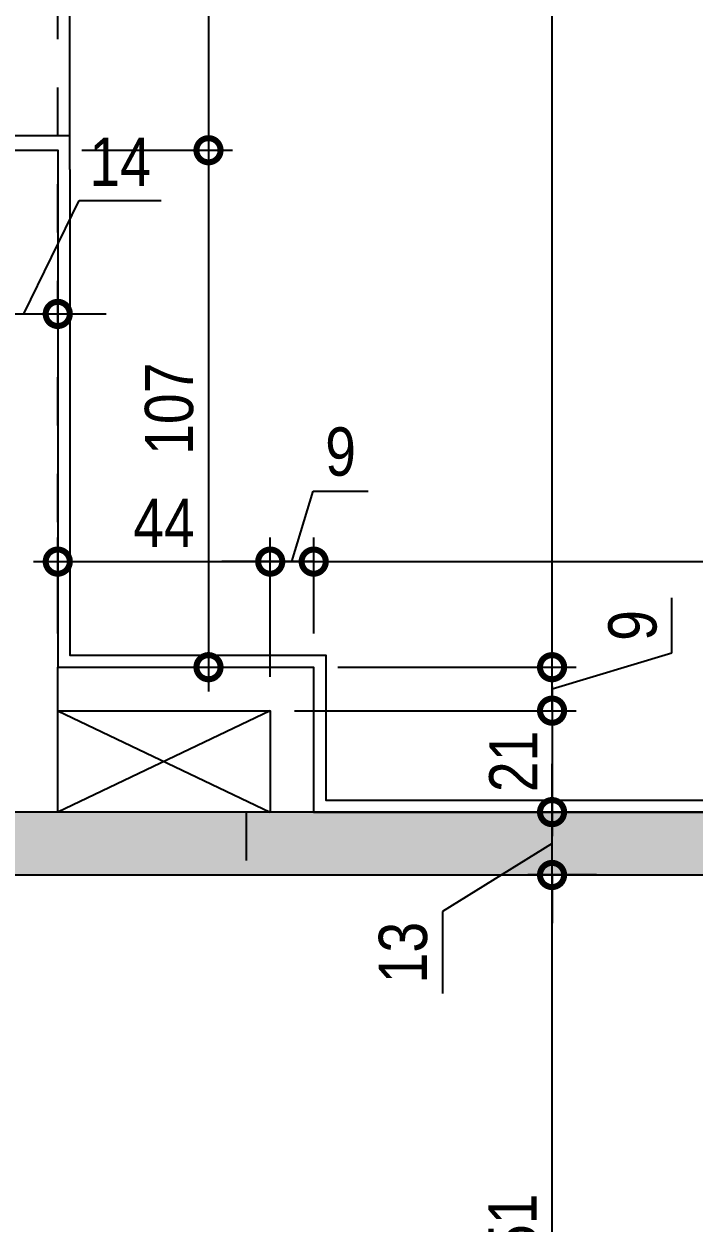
# Model space of a CAD drawing. Header units: metres. Extents: x -40 to 570, y -25 to 184.
# Drawn here: x 81.4 to 82.788, y -3.173 to -0.689 of the extents above; entities that cross this region are included whole.
import ezdxf

# ---------------------------------------------------------------- set-up
doc = ezdxf.new("R2010")
doc.units = ezdxf.units.M
doc.linetypes.add('DUPLEX SUPERIOR$0$DASHEDX2', pattern=[1.5, 1, -0.5])
doc.linetypes.add('DUPLEX SUPERIOR$0$ESTILO_TQS_0001', pattern=[1, 0.7, -0.3])
for name, color, linetype in [('ARQ-DIM', 2, 'Continuous'), ('DUPLEX SUPERIOR$0$1', 232, 'DUPLEX SUPERIOR$0$DASHEDX2'), ('DUPLEX SUPERIOR$0$210', 15, 'DUPLEX SUPERIOR$0$ESTILO_TQS_0001'), ('DUPLEX SUPERIOR$0$4', 2, 'Continuous'), ('DUPLEX SUPERIOR$0$5', 232, 'Continuous'), ('DUPLEX SUPERIOR$0$ARQ-ALV ACAB', 4, 'Continuous'), ('DUPLEX SUPERIOR$0$ARQ-ALV OSSO', 5, 'Continuous'), ('DUPLEX SUPERIOR$0$ARQ-AUX', 7, 'Continuous'), ('DUPLEX SUPERIOR$0$ARQ-MOB', 7, 'Continuous'), ('DUPLEX SUPERIOR$0$ARQ-PRJ', 7, 'DUPLEX SUPERIOR$0$DASHEDX2'), ('DUPLEX SUPERIOR$0$ARQ-SIM', 1, 'Continuous')]:
    doc.layers.add(name, color=color, linetype=linetype)
doc.styles.add('Adesa', font='ARIALN.TTF')
doc.dimstyles.new('ADESA 1-0050', dxfattribs={"dimtxt": 0.1, "dimasz": 0.1, "dimexe": 0.05, "dimexo": 0.05, "dimgap": 0.03, "dimtad": 1, "dimdec": 1, "dimlfac": 100, "dimzin": 12, "dimtxsty": 'Adesa', "dimblk": 'DOTSMALL', "dimcen": 1, "dimdle": 0.05, "dimclrd": 1, "dimclre": 1, "dimclrt": 256, "dimazin": 3, "dimtm": 1e-09, "dimtfac": 1, "dimtdec": 1, "dimtmove": 1, "dimatfit": 0, "dimldrblk": 'DOTSMALL', "dimfxl": 0.8, "dimtvp": 2, "dimtolj": 1, "dimtzin": 0, "dimarcsym": 0})

# ---------------------------------------------------------------- blocks, each defined once
blk = doc.blocks.new('DUPLEX SUPERIOR$0$planta duplex superior tipo 2')
at = {"layer": 'DUPLEX SUPERIOR$0$ARQ-ALV ACAB'}
for points in [[(-3.09, -3.95), (-3.09, -4.9549), (-2.56, -4.9549), (-2.56, -5.2549), (-0.09, -5.2549), (-0.09, -2.165)], [(-3.09, -3.95), (-3.09, -3.8799), (-3.26, -3.8799), (-3.26, -3.955), (-3.81, -3.9548), (-3.81, -4.0548), (-3.26, -4.055), (-3.26, -5.2749), (-4.53, -5.2747), (-4.53, -4.0548), (-4.48, -4.0548), (-4.48, -3.9548), (-4.535, -3.9548), (-4.665, -3.955)]]:
    blk.add_lwpolyline(points, dxfattribs=at)
at = {"layer": 'DUPLEX SUPERIOR$0$ARQ-ALV OSSO'}
for points in [[(-3.255, -4.95), (-3.255, -4.05), (-3.805, -4.0498), (-3.805, -3.9598), (-3.255, -3.96), (-3.255, -3.9099), (-3.115, -3.9099), (-3.115, -3.95)], [(-3.115, -3.95), (-3.115, -4.9799), (-2.585, -4.9799), (-2.585, -5.2799), (-0.065, -5.2799)]]:
    blk.add_lwpolyline(points, dxfattribs=at)
at = {"layer": 'DUPLEX SUPERIOR$0$ARQ-ALV OSSO', "elevation": 0}
blk.add_lwpolyline([(-2.675, -5.2799), (-3.115, -5.2799), (-3.115, -5.0699), (-2.675, -5.0699), (-2.675, -5.2799)], dxfattribs=at)
at = {"layer": 'DUPLEX SUPERIOR$0$ARQ-AUX', "elevation": 0}
blk.add_lwpolyline([(-3.09, -3.8799), (-3.09, -3.0799)], dxfattribs=at)
at = {"layer": 'DUPLEX SUPERIOR$0$ARQ-SIM', "elevation": 0}
for points in [[(-2.675, -5.0699), (-3.115, -5.2799)], [(-3.115, -5.0699), (-2.675, -5.2799)]]:
    blk.add_lwpolyline(points, dxfattribs=at)
blk = doc.blocks.new('DUPLEX SUPERIOR$0$MOB_Jacuzzi-SPA J180 Quality')
h = blk.add_hatch()
h.set_pattern_fill('DOTS', color=251, scale=30, style=0)
h.set_pattern_definition([(4e-14, (-2e-12, 0), (0.9375, 1.875), [0, -1.875])])
h.paths.add_polyline_path([(333.01, -53.49), (278.51, -53.49), (278.51, -107.99, 0.414214)])
h.paths.add_polyline_path([(278.51, -53.49), (242.69, -53.49, -0.018763), (241.84, -80.26, 0.306451), (254.78, -102.55, 0.113107), (278.51, -107.99)])
h.paths.add_polyline_path([(333.01, -53.49, 0.414214), (278.51, 1.01), (278.51, -53.49)])
h.paths.add_polyline_path([(278.51, 1.01, 0.153802), (247.27, -8.83, 0.542604), (247.49, -15.54, -0.759815), (244.51, -26.28), (244.19, -26.28, 0.435355), (241.7, -28.96, -0.017198), (242.69, -53.49), (278.51, -53.49)])
h.paths.add_polyline_path([(766.01, -48.3), (1414.82, -48.3), (1414.82, 326.7), (766.01, 326.7)], flags=9)
blk = doc.blocks.new('DUPLEX SUPERIOR$0$layout dup sup tipo 2')
at = {"layer": 'DUPLEX SUPERIOR$0$ARQ-MOB', "color": 251, "xscale": -0.01, "yscale": 0.01, "zscale": 0.01}
blk.add_blockref('DUPLEX SUPERIOR$0$MOB_Jacuzzi-SPA J180 Quality', (-13.6624, -4.7265), dxfattribs=at)
blk = doc.blocks.new('DUPLEX SUPERIOR$0$EST-LO-012-BAR-R00')
at = {"layer": 'DUPLEX SUPERIOR$0$4'}
h = blk.add_hatch(color=8, dxfattribs=at)
h.dxf.hatch_style = 1
h.paths.add_polyline_path([(-1094.500883, 35.997145), (-1113.500883, 35.997145), (-1113.500883, -14.002855), (-1094.500883, -14.002855)])
h.paths.add_polyline_path([(-786.000061, 35.997145), (-805.000061, 35.997145), (-805.000061, -14.002855), (-786.000061, -14.002855)])
h.paths.add_polyline_path([(-980.00031, -99.999277), (-993.00031, -99.999277), (-993.00031, -232), (-1239.500379, -232), (-1239.500379, -245), (-980.00031, -245)])
h.paths.add_polyline_path([(-980.00031, -396.003386), (-1239.500379, -396.003386), (-1239.500379, -409.003386), (-993.00031, -409.003386), (-993.00031, -541.004109), (-980.00031, -541.004109)])
h.paths.add_polyline_path([(-1534.999687, -396.002061), (-1547.999687, -396.002061), (-1547.999687, -566.99002), (-1534.999687, -566.99002), (-1534.999687, -458.002855), (-1532.999904, -458.002855), (-1532.999904, -445.003037), (-1534.999687, -445.003037)])
h.paths.add_polyline_path([(-2548.999343, 77.001566), (-2561.999343, 77.001566), (-2561.999343, -195.998214), (-2399.510997, -195.998214), (-2399.510997, -182.998214), (-2548.999343, -182.998214)], flags=17)
h.paths.add_polyline_path([(-2548.999822, -458.004942), (-2399.510997, -458.004942), (-2399.510997, -445.004942), (-2561.999822, -445.004942), (-2561.999822, -718.004952), (-2548.999822, -718.004952)], flags=17)
h.paths.add_polyline_path([(280.995777, -409.003386), (459.996043, -409.003386), (459.996043, -396.003386), (280.995777, -396.003386)])
h.paths.add_polyline_path([(1014.995404, -718.004952), (1027.995404, -718.004952), (1027.995404, -566.99002), (1014.995404, -566.99002)])
h.paths.add_polyline_path([(865.506331, -458.001482), (1012.995404, -458.001482), (1012.995404, -444.99002), (865.506331, -444.99002)])
h.paths.add_polyline_path([(865.506331, -196.001904), (1012.995156, -196.001904), (1012.995156, -183.00198), (865.506331, -183.00198)])
h.paths.add_polyline_path([(1014.995156, -74.001904), (1027.995156, -74.001904), (1027.995156, 77.000887), (1014.995156, 77.000887)])
h.paths.add_polyline_path([(280.995777, -245), (459.996043, -245), (459.996043, -232.000209), (280.995777, -232.000209)])
h.paths.add_polyline_path([(-57.501936, -245), (0, -245), (0, -225.996934), (-57.501936, -225.996934)])
h.paths.add_polyline_path([(-980.00031, -245), (-801.000061, -245), (-801.000061, -232), (-980.00031, -232)])
h.paths.add_polyline_path([(-980.00031, -409.003177), (-801.000061, -409.003177), (-801.000061, -395.999165), (-980.00031, -395.999165)])
h.paths.add_polyline_path([(-1547.999687, -74.000884), (-1534.999687, -74.000884), (-1534.999687, 77.000932), (-1547.999687, 77.000932)])
h.paths.add_polyline_path([(-1532.999687, -196.000349), (-1385.510847, -196.000349), (-1385.510847, -183.000531), (-1532.999687, -183.000531)])
h.paths.add_polyline_path([(-1547.999904, -718.004976), (-1534.999687, -718.004976), (-1534.999687, -566.99002), (-1547.999904, -566.99002)])
h.paths.add_polyline_path([(-1532.999904, -458.002855), (-1385.510832, -458.002855), (-1385.510832, -445.003037), (-1532.999904, -445.003037)])
h.paths.add_polyline_path([(-1548.000663, -396.002061), (-2253.500545, -396.002061), (-2253.500545, -409.001685), (-2008.001965, -409.001685), (-2008.001965, -540.996579), (-1995.001777, -540.996579), (-1995.001777, -409.00183), (-1548.000663, -409.00183)])
h.paths.add_polyline_path([(1245.999783, -327.001694), (1689.007686, -327.001694), (1689.007686, -314.001694), (1245.999783, -314.001694)])
h.paths.add_polyline_path([(-249.004459, -245.001553), (-236.004459, -245.001553), (-236.004459, -0.001553), (-249.004459, -0.001553)])
h.paths.add_polyline_path([(-1548.000446, -245.001325), (-1548.000446, -232.001024), (-1995.001965, -232.001024), (-1995.001965, -100.000624), (-2008.001965, -100.000624), (-2008.001965, -232.001325), (-2253.500545, -232.001325), (-2253.500545, -245.001325)])
h.paths.add_polyline_path([(-3223.007243, -327.001694), (-2779.99934, -327.001694), (-2779.99934, -314.001694), (-3223.007243, -314.001694)])
h.paths.add_polyline_path([(1015.01125, -327.001694), (1155.51125, -327.001694), (1155.51125, -314.001694), (1015.01125, -314.001694)])
h.paths.add_polyline_path([(-2689.510807, -327.001694), (-2549.010807, -327.001694), (-2549.010807, -314.001694), (-2689.510807, -314.001694)])
h.paths.add_polyline_path([(-3223.007243, -72.001699), (-3208.007243, -72.001699), (-3208.007243, -42.001699), (-3223.007243, -42.001699)])
h.paths.add_polyline_path([(-2962.007243, -72.001699), (-2947.007243, -72.001699), (-2947.007243, -42.001699), (-2962.007243, -42.001699)])
h.paths.add_polyline_path([(1413.007686, -72.001699), (1428.007686, -72.001699), (1428.007686, -42.001699), (1413.007686, -42.001699)])
h.paths.add_polyline_path([(1674.007686, -72.001699), (1689.007686, -72.001699), (1689.007686, -42.001699), (1674.007686, -42.001699)])
h.paths.add_polyline_path([(-3223.007243, -599.001687), (-3208.007243, -599.001687), (-3208.007243, -569.001687), (-3223.007243, -569.001687)])
h.paths.add_polyline_path([(-2962.007243, -599.001687), (-2947.007243, -599.001687), (-2947.007243, -569.001687), (-2962.007243, -569.001687)])
h.paths.add_polyline_path([(1413.007686, -599.001687), (1428.007686, -599.001687), (1428.007686, -569.001687), (1413.007686, -569.001687)])
h.paths.add_polyline_path([(1674.007686, -599.001687), (1689.007686, -599.001687), (1689.007686, -569.001687), (1674.007686, -569.001687)])
edge = h.paths.add_edge_path()
edge.add_line((-2399.510997, -445.004942), (-2561.999822, -445.004942))
edge.add_line((-2561.999822, -445.004942), (-2561.999822, -718.004952))
edge.add_line((-2561.999822, -718.004952), (-2548.999822, -718.004952))
edge.add_line((-2548.999822, -718.004952), (-2548.999822, -458.004942))
edge.add_line((-2548.999822, -458.004942), (-2399.510997, -458.004942))
edge.add_line((-2399.510997, -458.004942), (-2399.510997, -445.005172))
edge.add_line((-2561.999343, 77.001566), (-2561.999343, -195.998214))
edge.add_line((-2561.999343, -195.998214), (-2399.510997, -195.998214))
edge.add_line((-2399.510997, -195.998214), (-2399.510997, -182.998214))
edge.add_line((-2399.510997, -182.998214), (-2548.999343, -182.998214))
edge.add_line((-2548.999343, -182.998214), (-2548.999343, 77.001566))
edge.add_line((-2548.999343, 77.001566), (-2561.999822, 77.001566))
h.paths.add_polyline_path([(-1109.165788, -62.830897), (-1109.165788, -3.910365), (-1132.141572, -3.910365), (-1132.141572, -62.830897)], flags=9)
at = {"layer": 'DUPLEX SUPERIOR$0$1'}
for p, q in [((-1853.000476, -202.001024), (-1800.000476, -202.001024)), ((-1800.000476, -202.001024), (-1800.000476, -232.001024))]:
    blk.add_line(p, q, dxfattribs=at)
blk.add_lwpolyline([(-1853.000476, -232.001024), (-1853.000476, 28.496335)], dxfattribs=at)
at = {"layer": 'DUPLEX SUPERIOR$0$210'}
blk.add_line((-1814.000476, -232.001024), (-1814.000476, -245.001325), dxfattribs=at)
at = {"layer": 'DUPLEX SUPERIOR$0$4', "linetype": 'Continuous'}
blk.add_lwpolyline([(-1548.000446, -245.001325), (-1548.000446, -232.001024), (-1995.001965, -232.001024), (-1995.001965, -100.000624), (-2008.001965, -100.000624), (-2008.001965, -232.001325), (-2253.500545, -232.001325), (-2253.500545, -245.001325), (-1548.000446, -245.001325)], dxfattribs=at)
at = {"layer": 'DUPLEX SUPERIOR$0$5', "linetype": 'Continuous'}
blk.add_lwpolyline([(-1548.000446, -245.001325), (-1548.000446, -232.001024), (-1995.001965, -232.001024), (-1995.001965, -100.000624), (-2008.001965, -100.000624), (-2008.001965, -232.001325), (-2253.500545, -232.001325), (-2253.500545, -245.001325), (-1548.000446, -245.001325)], dxfattribs=at)
blk = doc.blocks.new('DUPLEX SUPERIOR')
at = {"linetype": 'Continuous', "xscale": 0.01, "yscale": 0.01, "zscale": 0.01}
blk.add_blockref('DUPLEX SUPERIOR$0$EST-LO-012-BAR-R00', (0, 0), dxfattribs=at)
at = {"layer": 'DUPLEX SUPERIOR$0$ARQ-MOB'}
for p in [(0, 0, 0), (10.1664, -0.0001, 0)]:
    blk.add_blockref('DUPLEX SUPERIOR$0$layout dup sup tipo 2', p, dxfattribs=at)
at = {"layer": 'DUPLEX SUPERIOR$0$ARQ-PRJ'}
blk.add_blockref('DUPLEX SUPERIOR$0$planta duplex superior tipo 2', (-15.415, 2.9599, 0), dxfattribs=at)
blk = doc.blocks.new('_DotSmall')
at = {"color": 0, "linetype": 'ByBlock', "const_width": 0.5}
blk.add_lwpolyline([(-0.0625, 0, 1), (0.0625, 0, 1)], format="xyb", close=True, dxfattribs=at)
blk = doc.blocks.new('*D490')
at = {"layer": 'ARQ-DIM', "color": 1, "lineweight": -2, "transparency": 16777216}
for p, q in [((81.7822, -0.04), (81.7822, -1)), ((81.52, -0.09), (81.8322, -0.09)), ((81.52, -0.95), (81.8322, -0.95))]:
    blk.add_line(p, q, dxfattribs=at)
at = {"layer": 'Defpoints', "color": 0, "transparency": 16777216}
for p in [(81.47, -0.09, 0), (81.47, -0.95, 0), (81.7822, -0.95)]:
    blk.add_point(p, dxfattribs=at)
at = {"layer": 'ARQ-DIM', "color": 1, "lineweight": -2, "transparency": 16777216, "xscale": 0.1, "yscale": 0.1, "zscale": 0.1}
for p, rotation in [((81.7822, -0.09), 90), ((81.7822, -0.95), 270)]:
    blk.add_blockref('_DotSmall', p, dxfattribs=dict(at, rotation=rotation))
at = {"layer": 'ARQ-DIM', "transparency": 16777216, "insert": (81.7011, -0.52), "char_height": 0.1, "attachment_point": 5, "rotation": 90, "style": 'Adesa'}
blk.add_mtext('\\A1;86', dxfattribs=at)
blk = doc.blocks.new('*D491')
at = {"layer": 'ARQ-DIM', "color": 1, "lineweight": -2, "transparency": 16777216}
for p, q in [((81.7822, -0.9), (81.7822, -2.07)), ((81.52, -0.95), (81.8322, -0.95)), ((81.5651, -2.02), (81.8322, -2.02))]:
    blk.add_line(p, q, dxfattribs=at)
at = {"layer": 'Defpoints', "color": 0, "transparency": 16777216}
for p in [(81.47, -0.95, 0), (81.5151, -2.02, 0), (81.7822, -2.02)]:
    blk.add_point(p, dxfattribs=at)
at = {"layer": 'ARQ-DIM', "color": 1, "lineweight": -2, "transparency": 16777216, "xscale": 0.1, "yscale": 0.1, "zscale": 0.1}
for p, rotation in [((81.7822, -0.95), 90), ((81.7822, -2.02), 270)]:
    blk.add_blockref('_DotSmall', p, dxfattribs=dict(at, rotation=rotation))
at = {"layer": 'ARQ-DIM', "transparency": 16777216, "insert": (81.7011, -1.485), "char_height": 0.1, "attachment_point": 5, "rotation": 90, "style": 'Adesa'}
blk.add_mtext('\\A1;107', dxfattribs=at)
blk = doc.blocks.new('*D496')
at = {"layer": 'ARQ-DIM', "color": 1, "lineweight": -2, "transparency": 16777216}
for p, q in [((81.4, -1.2888), (81.5145, -1.0542)), ((81.5145, -1.0542), (81.684, -1.0542)), ((81.33, -1.1901), (81.33, -1.3388)), ((81.47, -1.1901), (81.47, -1.3388)), ((81.33, -1.2888), (81.23, -1.2888)), ((81.33, -1.2888), (81.47, -1.2888)), ((81.33, -1.2888), (81.47, -1.2888)), ((81.47, -1.2888), (81.57, -1.2888))]:
    blk.add_line(p, q, dxfattribs=at)
at = {"layer": 'Defpoints', "color": 0, "transparency": 16777216}
for p in [(81.33, -1.1401), (81.47, -1.1401, 0), (81.47, -1.2888)]:
    blk.add_point(p, dxfattribs=at)
at = {"layer": 'ARQ-DIM', "color": 1, "lineweight": -2, "transparency": 16777216, "xscale": 0.1, "yscale": 0.1, "zscale": 0.1}
blk.add_blockref('_DotSmall', (81.33, -1.2888), dxfattribs=at)
at = {"layer": 'ARQ-DIM', "color": 1, "lineweight": -2, "transparency": 16777216, "xscale": 0.1, "yscale": 0.1, "zscale": 0.1, "rotation": 180}
blk.add_blockref('_DotSmall', (81.47, -1.2888), dxfattribs=at)
at = {"layer": 'ARQ-DIM', "transparency": 16777216, "insert": (81.5992, -0.9739), "char_height": 0.1, "attachment_point": 5, "style": 'Adesa'}
blk.add_mtext('\\A1;14', dxfattribs=at)
blk = doc.blocks.new('*D502')
at = {"layer": 'ARQ-DIM', "color": 1, "lineweight": -2, "transparency": 16777216}
for p, q in [((82.4938, -2.06), (82.4938, -2.37)), ((81.9601, -2.11), (82.5438, -2.11)), ((82.3051, -2.32), (82.5438, -2.32))]:
    blk.add_line(p, q, dxfattribs=at)
at = {"layer": 'Defpoints', "color": 0, "transparency": 16777216}
for p in [(81.9101, -2.11, 0), (82.2551, -2.32, 0), (82.4938, -2.32)]:
    blk.add_point(p, dxfattribs=at)
at = {"layer": 'ARQ-DIM', "color": 1, "lineweight": -2, "transparency": 16777216, "xscale": 0.1, "yscale": 0.1, "zscale": 0.1}
for p, rotation in [((82.4938, -2.11), 90), ((82.4938, -2.32), 270)]:
    blk.add_blockref('_DotSmall', p, dxfattribs=dict(at, rotation=rotation))
at = {"layer": 'ARQ-DIM', "transparency": 16777216, "insert": (82.4136, -2.215), "char_height": 0.1, "attachment_point": 5, "rotation": 90, "style": 'Adesa'}
blk.add_mtext('\\A1;21', dxfattribs=at)
blk = doc.blocks.new('*D503')
at = {"layer": 'ARQ-DIM', "color": 1, "lineweight": -2, "transparency": 16777216}
for p, q in [((82.742, -1.9906), (82.742, -1.8766)), ((82.4938, -2.02), (82.4938, -1.92)), ((82.4938, -2.065), (82.742, -1.9906)), ((82.0501, -2.02), (82.5438, -2.02)), ((82.4938, -2.11), (82.4938, -2.02)), ((82.4938, -2.11), (82.4938, -2.02)), ((82.2651, -2.11), (82.5438, -2.11)), ((82.4938, -2.11), (82.4938, -2.21))]:
    blk.add_line(p, q, dxfattribs=at)
at = {"layer": 'Defpoints', "color": 0, "transparency": 16777216}
for p in [(82.0001, -2.02, 0), (82.4938, -2.02), (82.2151, -2.11)]:
    blk.add_point(p, dxfattribs=at)
at = {"layer": 'ARQ-DIM', "color": 1, "lineweight": -2, "transparency": 16777216, "xscale": 0.1, "yscale": 0.1, "zscale": 0.1}
for p, rotation in [((82.4938, -2.02), 270), ((82.4938, -2.11), 90)]:
    blk.add_blockref('_DotSmall', p, dxfattribs=dict(at, rotation=rotation))
at = {"layer": 'ARQ-DIM', "transparency": 16777216, "insert": (82.6609, -1.9336), "char_height": 0.1, "attachment_point": 5, "rotation": 90, "style": 'Adesa'}
blk.add_mtext('\\A1;9', dxfattribs=at)
blk = doc.blocks.new('*D504')
at = {"layer": 'ARQ-DIM', "color": 1, "lineweight": -2, "transparency": 16777216}
for p, q in [((82.4938, -2.07), (82.4938, 2.88)), ((82.4744, 2.83), (82.5438, 2.83)), ((82.4744, -2.02), (82.5438, -2.02))]:
    blk.add_line(p, q, dxfattribs=at)
at = {"layer": 'Defpoints', "color": 0, "transparency": 16777216}
for p in [(82.4244, 2.83, 0), (82.4938, 2.83), (82.4244, -2.02)]:
    blk.add_point(p, dxfattribs=at)
at = {"layer": 'ARQ-DIM', "color": 1, "lineweight": -2, "transparency": 16777216, "xscale": 0.1, "yscale": 0.1, "zscale": 0.1}
for p, rotation in [((82.4938, 2.83), 90), ((82.4938, -2.02), 270)]:
    blk.add_blockref('_DotSmall', p, dxfattribs=dict(at, rotation=rotation))
at = {"layer": 'ARQ-DIM', "transparency": 16777216, "insert": (82.4127, 0.405), "char_height": 0.1, "attachment_point": 5, "rotation": 90, "style": 'Adesa'}
blk.add_mtext('\\A1;485', dxfattribs=at)
blk = doc.blocks.new('*D505')
at = {"layer": 'ARQ-DIM', "color": 1, "lineweight": -2, "transparency": 16777216}
for p, q in [((81.47, -1.9501), (81.47, -1.7515)), ((81.9101, -2.0401), (81.9101, -1.7515)), ((81.42, -1.8015), (81.9601, -1.8015))]:
    blk.add_line(p, q, dxfattribs=at)
at = {"layer": 'Defpoints', "color": 0, "transparency": 16777216}
for p in [(81.9101, -1.8015), (81.47, -2.0001, 0), (81.9101, -2.0901, 0)]:
    blk.add_point(p, dxfattribs=at)
at = {"layer": 'ARQ-DIM', "color": 1, "lineweight": -2, "transparency": 16777216, "xscale": 0.1, "yscale": 0.1, "zscale": 0.1, "rotation": 180}
blk.add_blockref('_DotSmall', (81.47, -1.8015), dxfattribs=at)
at = {"layer": 'ARQ-DIM', "color": 1, "lineweight": -2, "transparency": 16777216, "xscale": 0.1, "yscale": 0.1, "zscale": 0.1}
blk.add_blockref('_DotSmall', (81.9101, -1.8015), dxfattribs=at)
at = {"layer": 'ARQ-DIM', "transparency": 16777216, "insert": (81.69, -1.7215), "char_height": 0.1, "attachment_point": 5, "style": 'Adesa'}
blk.add_mtext('\\A1;44', dxfattribs=at)
blk = doc.blocks.new('*D506')
at = {"layer": 'ARQ-DIM', "color": 1, "lineweight": -2, "transparency": 16777216}
for p, q in [((81.9551, -1.8015), (81.9989, -1.6554)), ((81.9989, -1.6554), (82.1128, -1.6554)), ((81.9101, -1.9501), (81.9101, -1.7515)), ((82.0001, -1.9501), (82.0001, -1.7515)), ((81.9101, -1.8015), (81.8101, -1.8015)), ((82.0001, -1.8015), (81.9101, -1.8015)), ((82.0001, -1.8015), (81.9101, -1.8015)), ((82.0001, -1.8015), (82.1001, -1.8015))]:
    blk.add_line(p, q, dxfattribs=at)
at = {"layer": 'Defpoints', "color": 0, "transparency": 16777216}
for p in [(81.9101, -1.8015), (81.9101, -2.0001, 0), (82.0001, -2.0001, 0)]:
    blk.add_point(p, dxfattribs=at)
at = {"layer": 'ARQ-DIM', "color": 1, "lineweight": -2, "transparency": 16777216, "xscale": 0.1, "yscale": 0.1, "zscale": 0.1}
blk.add_blockref('_DotSmall', (81.9101, -1.8015), dxfattribs=at)
at = {"layer": 'ARQ-DIM', "color": 1, "lineweight": -2, "transparency": 16777216, "xscale": 0.1, "yscale": 0.1, "zscale": 0.1, "rotation": 180}
blk.add_blockref('_DotSmall', (82.0001, -1.8015), dxfattribs=at)
at = {"layer": 'ARQ-DIM', "transparency": 16777216, "insert": (82.0558, -1.5743), "char_height": 0.1, "attachment_point": 5, "style": 'Adesa'}
blk.add_mtext('\\A1;9', dxfattribs=at)
blk = doc.blocks.new('*D507')
at = {"layer": 'ARQ-DIM', "color": 1, "lineweight": -2, "transparency": 16777216}
for p, q in [((82.0001, -1.9501), (82.0001, -1.7515)), ((84.52, -1.9501), (84.52, -1.7515)), ((81.9501, -1.8015), (84.57, -1.8015))]:
    blk.add_line(p, q, dxfattribs=at)
at = {"layer": 'Defpoints', "color": 0, "transparency": 16777216}
for p in [(84.52, -1.8015), (82.0001, -2.0001, 0), (84.52, -2.0001, 0)]:
    blk.add_point(p, dxfattribs=at)
at = {"layer": 'ARQ-DIM', "color": 1, "lineweight": -2, "transparency": 16777216, "xscale": 0.1, "yscale": 0.1, "zscale": 0.1, "rotation": 180}
blk.add_blockref('_DotSmall', (82.0001, -1.8015), dxfattribs=at)
at = {"layer": 'ARQ-DIM', "color": 1, "lineweight": -2, "transparency": 16777216, "xscale": 0.1, "yscale": 0.1, "zscale": 0.1}
blk.add_blockref('_DotSmall', (84.52, -1.8015), dxfattribs=at)
at = {"layer": 'ARQ-DIM', "transparency": 16777216, "insert": (83.26, -1.7204), "char_height": 0.1, "attachment_point": 5, "style": 'Adesa'}
blk.add_mtext('\\A1;252', dxfattribs=at)
blk = doc.blocks.new('*D513')
at = {"layer": 'ARQ-DIM', "color": 1, "lineweight": -2, "transparency": 16777216}
for p, q in [((82.4938, -4.0098), (82.4938, -2.4001)), ((82.5858, -2.4501), (82.4438, -2.4501)), ((82.5858, -3.9598), (82.4438, -3.9598))]:
    blk.add_line(p, q, dxfattribs=at)
at = {"layer": 'Defpoints', "color": 0, "transparency": 16777216}
for p in [(82.4938, -2.4501), (82.6358, -2.4501, 0), (82.6358, -3.9598, 0)]:
    blk.add_point(p, dxfattribs=at)
at = {"layer": 'ARQ-DIM', "color": 1, "lineweight": -2, "transparency": 16777216, "xscale": 0.1, "yscale": 0.1, "zscale": 0.1}
for p, rotation in [((82.4938, -2.4501), 90), ((82.4938, -3.9598), 270)]:
    blk.add_blockref('_DotSmall', p, dxfattribs=dict(at, rotation=rotation))
at = {"layer": 'ARQ-DIM', "transparency": 16777216, "insert": (82.4127, -3.2049), "char_height": 0.1, "attachment_point": 5, "rotation": 90, "style": 'Adesa'}
blk.add_mtext('\\A1;151', dxfattribs=at)
blk = doc.blocks.new('*D514')
at = {"layer": 'ARQ-DIM', "color": 1, "lineweight": -2, "transparency": 16777216}
for p, q in [((82.4938, -2.32), (82.4938, -2.22)), ((82.5358, -2.32), (82.4438, -2.32)), ((82.4938, -2.4501), (82.4938, -2.32)), ((82.4938, -2.4501), (82.4938, -2.32)), ((82.4938, -2.385), (82.2667, -2.526)), ((82.5358, -2.4501), (82.4438, -2.4501)), ((82.4938, -2.4501), (82.4938, -2.5501)), ((82.2667, -2.526), (82.2667, -2.6957))]:
    blk.add_line(p, q, dxfattribs=at)
at = {"layer": 'Defpoints', "color": 0, "transparency": 16777216}
for p in [(82.4938, -2.32), (82.5858, -2.32, 0), (82.5858, -2.4501)]:
    blk.add_point(p, dxfattribs=at)
at = {"layer": 'ARQ-DIM', "color": 1, "lineweight": -2, "transparency": 16777216, "xscale": 0.1, "yscale": 0.1, "zscale": 0.1}
for p, rotation in [((82.4938, -2.32), 270), ((82.4938, -2.4501), 90)]:
    blk.add_blockref('_DotSmall', p, dxfattribs=dict(at, rotation=rotation))
at = {"layer": 'ARQ-DIM', "transparency": 16777216, "insert": (82.1856, -2.6108), "char_height": 0.1, "attachment_point": 5, "rotation": 90, "style": 'Adesa'}
blk.add_mtext('\\A1;13', dxfattribs=at)

msp = doc.modelspace()

# ---------------------------------------------------------------- block references
at = {"layer": 'ARQ-DIM'}
msp.add_blockref('DUPLEX SUPERIOR', (100, 0), dxfattribs=at)

# ---------------------------------------------------------------- dimensions: what is measured, and where the dimension line sits
for base, p1, p2, picture, middle in [((82.4938, 2.83), (82.4244, -2.02), (82.4244, 2.83, 0), '*D504', (82.4127, 0.405)), ((81.7822, -0.95), (81.47, -0.09, 0), (81.47, -0.95, 0), '*D490', (81.7011, -0.52)), ((81.7822, -2.02), (81.47, -0.95, 0), (81.5151, -2.02, 0), '*D491', (81.7011, -1.485)), ((82.4938, -2.02), (82.2151, -2.11), (82.0001, -2.02, 0), '*D503', (82.6609, -1.9606)), ((82.4938, -2.32), (81.9101, -2.11, 0), (82.2551, -2.32, 0), '*D502', (82.4136, -2.215)), ((82.4938, -2.4501), (82.6358, -3.9598, 0), (82.6358, -2.4501, 0), '*D513', (82.4127, -3.2049))]:
    dim = msp.add_linear_dim(base=base, p1=p1, p2=p2, angle=90, dimstyle='ADESA 1-0050', dxfattribs=at)
    dim.commit()
    dim.dimension.update_dxf_attribs({"geometry": picture, "text_midpoint": middle})
dim = msp.add_linear_dim(base=(81.47, -1.2888), p1=(81.33, -1.1401), p2=(81.47, -1.1401, 0), dimstyle='ADESA 1-0050', dxfattribs=at)
dim.commit()
dim.dimension.update_dxf_attribs({"geometry": '*D496', "text_midpoint": (81.5445, -1.0542), "dimtype": 160})
for base, p1, p2, picture, middle in [((81.9101, -1.8015, 0), (82.0001, -2.0001, 0), (81.9101, -2.0001), '*D506', (82.0289, -1.5743, 0)), ((81.9101, -1.8015), (81.47, -2.0001, 0), (81.9101, -2.0901, 0), '*D505', (81.69, -1.7215)), ((84.52, -1.8015), (82.0001, -2.0001, 0), (84.52, -2.0001, 0), '*D507', (83.26, -1.7204))]:
    dim = msp.add_linear_dim(base=base, p1=p1, p2=p2, dimstyle='ADESA 1-0050', dxfattribs=at)
    dim.commit()
    dim.dimension.update_dxf_attribs({"geometry": picture, "text_midpoint": middle})
dim = msp.add_linear_dim(base=(82.4938, -2.32), p1=(82.5858, -2.4501), p2=(82.5858, -2.32, 0), angle=90, dimstyle='ADESA 1-0050', dxfattribs=at)
dim.commit()
dim.dimension.update_dxf_attribs({"geometry": '*D514', "text_midpoint": (82.2667, -2.556), "dimtype": 160})

doc.saveas('drawing.dxf')
